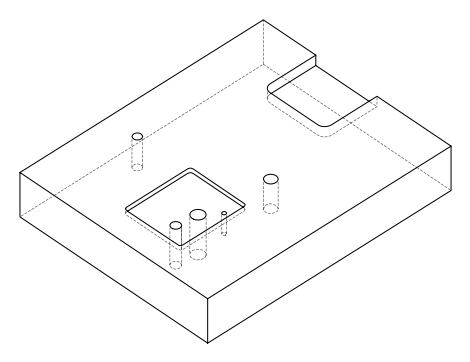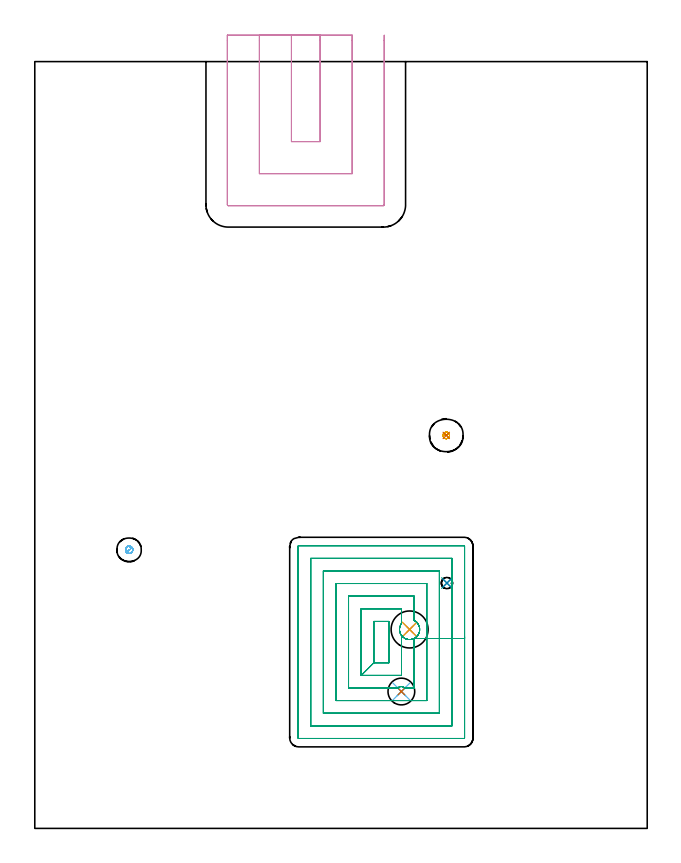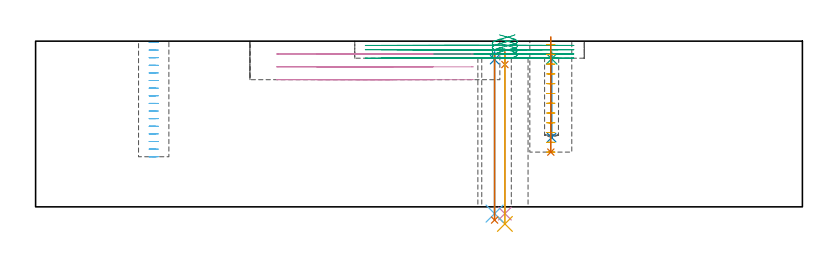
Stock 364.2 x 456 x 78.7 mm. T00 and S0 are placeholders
(PLAN: 13 operations, 10 tool changes, 24.3 min)
(1 SPOT_DRILL | STEP1HOLE | NXT0321_9005460120000 | 0.05 min | 1093 mm3)
(2 SPOT_DRILL_1 | STEP1HOLE_1 | NXT0321_9005460120000 | 0.03 min | 834 mm3)
(3 SPOT_DRILL_2 | STEP1POCKET | NXT0321_9005460120000 | 0.03 min | 789 mm3)
(4 DRILL_THROUGH_HOLE_INTO_CENTER | STEP1HOLE | NXT0301_065 | 0.31 min | 4734 mm3)
(5 DRILL_TO_ENLARGE_THROUGH_HOLE | STEP1HOLE | UGT0301_053 | 0.33 min | 24041 mm3)
(6 DRILL_THROUGH_HOLE_INTO_CENTER_1 | STEP1HOLE_1 | NXT0301_065 | 0.31 min | 4897 mm3)
(7 DRILL_TO_ENLARGE_THROUGH_HOLE_1 | STEP1HOLE_1 | UGT0301_241 | 0.32 min | 9857 mm3)
(8 DRILL_BLIND_HOLE_INTO_CENTER | STEP1POCKET | NXT0301_038 | 0.16 min | 1306 mm3)
(9 MILL_RECTANGULAR_POCKET | POCKET_RECTANGULAR_STRAIGHT | NXT0201_010 | Follow Part, ap 2.5, ae 75% | 14.75 min | 104347 mm3)
(10 MILL_SLOT | SLOT_PARTIAL_RECTANGULAR | UGT0201_109 | Follow Part, ap 6.35, ae 75% | 5.4 min | 212378 mm3)
(11 MILL_BLIND_HOLE_FROM_SOLID_MATERIAL | STEP1POCKET_1 | NXT0201_012 | Spiral | 0.89 min | 16391 mm3)
(12 MILL_BLIND_HOLE_FROM_SOLID_MATERIAL_1 | STEP1POCKET_2 | NXT0201_010 | Spiral | 1.47 min | 8919 mm3)
(13 BORE_BLIND_HOLE | STEP1POCKET_1 | UGT0332_076 | 0.22 min | 0 mm3)
(TOOL NXT0321_9005460120000 | NC Spot Drill, 142deg, 12mm, Carbide, Uncoated | D12 PA142 FL30 Z2)
(TOOL NXT0301_065 | Carbide Drill 9.4mm [860.1-0940-075A1-MM 2214] | D9.4 PA140 FL98 Z2)
(TOOL UGT0301_053 | Twist Drill 22 mm | D22 PA118 FL150 Z2)
(TOOL UGT0301_241 | Twist Drill 15.9 mm | D15.9 PA118 FL120 Z2)
(TOOL NXT0301_038 | Carbide Drill 6.7mm [860.1-0670-034A1-MM 2214] | D6.7 PA140 FL53 Z2)
(TOOL NXT0201_010 | ENDMILL 10mm [2P460-1000-NA 1630] | D10 FL30 Z6)
(TOOL UGT0201_109 | End Mill 25.4 mm | D25.4 FL25 Z2)
(TOOL NXT0201_012 | ENDMILL 16mm [2P460-1600-NA 1630] | D16 FL38 Z6)
(TOOL UGT0332_076 | 19.75 mm Rough Boring Bar | D19.75)
(OP 1 SPOT_DRILL)
G17 G21 G94 G90
T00 M6
G54
G17 G0 G90 X222.9 Y118.3 S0 M3
G43 Z88.7 H0
G94 G81 G98 Z67.6 F250. R73.6
G80
M5
M2
(OP 2 SPOT_DRILL_1)
G17 G21 G94 G90
T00 M6
G54
G17 G0 G90 X218. Y81.4 S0 M3
G43 Z88.7 H0
G94 G81 G98 Z69.916 F250. R73.6
G80
M5
M2
(OP 3 SPOT_DRILL_2)
G17 G21 G94 G90
T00 M6
G54
G17 G0 G90 X245.1 Y145.9 S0 M3
G43 Z88.7 H0
G94 G81 G98 Z70.312 F250. R73.6
G80
M5
M2
(OP 4 DRILL_THROUGH_HOLE_INTO_CENTER)
G17 G21 G94 G90
T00 M6
G54
G17 G0 G90 X222.9 Y118.3 S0 M3
G43 Z88.7 H1
G94 G73 G98 Z-3.211 F250. Q9.226 R72.6
G80
M5
M2
(OP 5 DRILL_TO_ENLARGE_THROUGH_HOLE)
G17 G21 G94 G90
T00 M6
G54
G17 G0 G90 X222.9 Y118.3 S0 M3
G43 Z88.7 H0
G94 G73 G98 Z-8.109 F250. Q19.677 R72.6
G80
M5
M2
(OP 6 DRILL_THROUGH_HOLE_INTO_CENTER_1)
G17 G21 G94 G90
T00 M6
G54
G17 G0 G90 X218. Y81.4 S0 M3
G43 Z88.7 H1
G94 G73 G98 Z-3.211 F250. Q9.226 R72.6
G80
M5
M2
(OP 7 DRILL_TO_ENLARGE_THROUGH_HOLE_1)
G17 G21 G94 G90
T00 M6
G54
G17 G0 G90 X218. Y81.4 S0 M3
G43 Z88.7 H0
G94 G73 G98 Z-6.277 F250. Q15.375 R72.6
G80
M5
M2
(OP 8 DRILL_BLIND_HOLE_INTO_CENTER)
G17 G21 G94 G90
T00 M6
G54
G17 G0 G90 X245.1 Y145.9 S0 M3
G43 Z88.7 H1
G94 G81 G98 Z32.9 F250. R72.6
G80
M5
M2
(OP 9 MILL_RECTANGULAR_POCKET)
G17 G21 G94 G90
T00 M6
G54
G17 G0 G90 X227.65 Y114.642 S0 M3
G43 Z88.7 H1
Z81.7
G94 G1 X227.585 Y114.548 Z81.669 F250.
X226.954 Y113.877 Z81.422
X226.228 Y113.309 Z81.176
X225.425 Y112.858 Z80.929
X224.563 Y112.534 Z80.682
X223.662 Y112.344 Z80.435
X223.314 Y112.319 Z80.342
X222.968 Y112.295 Z80.249
X221.994 Y112.364 Z79.987
X221.043 Y112.589 Z79.725
X220.141 Y112.965 Z79.464
X219.843 Y113.142 Z79.371
X219.38 Y113.445 Z79.222
X218.818 Y113.91 Z79.027
X218.322 Y114.432 Z78.834
X218.22 Y114.566 Z78.789
X217.891 Y114.999 Z78.643
X217.712 Y115.274 Z78.555
X217.564 Y115.567 Z78.467
X217.406 Y115.877 Z78.374
X217.121 Y116.684 Z78.145
X216.951 Y117.524 Z77.915
X216.903 Y118.379 Z77.686
X216.975 Y119.232 Z77.456
X217.167 Y120.066 Z77.227
X217.475 Y120.865 Z76.998
X217.893 Y121.613 Z76.768
X218.1 Y121.892 Z76.675
Y130.6 F500.
X194.1
Y91.
X201.6 Y98.5
X210.6
Y123.1
X201.6
Y98.5
X194.1 Y91.
X218.1
Y114.724
G0 X220.274 Y112.91 Z81.7
G1 X221.043 Y112.589 Z81.477 F250.
X221.994 Y112.364 Z81.215
X222.968 Y112.295 Z80.953
X223.314 Y112.319 Z80.86
X223.662 Y112.344 Z80.767
X224.563 Y112.534 Z80.52
X225.425 Y112.858 Z80.273
X226.228 Y113.309 Z80.026
X226.954 Y113.877 Z79.78
X227.585 Y114.548 Z79.533
X228.107 Y115.306 Z79.286
X228.449 Y116.001 Z79.079
X228.739 Y116.915 Z78.822
X228.882 Y117.863 Z78.565
X228.874 Y118.822 Z78.308
X228.716 Y119.768 Z78.051
X228.41 Y120.677 Z77.794
X227.966 Y121.527 Z77.537
X227.764 Y121.812 Z77.443
X227.297 Y122.373 Z77.248
X226.769 Y122.879 Z77.052
X226.248 Y123.276 Z76.876
X225.725 Y123.592 Z76.712
X225.6 Y123.655 Z76.675
Y138.1 F500.
X186.6
Y83.5
X215.943
X216.056 Y83.606
G2 X216.408 Y83.876 R2.972
G1 X216.63 Y84.01
G2 X218.738 Y84.247 R3.062
X220.062 Y83.5 R2.998
G1 X225.6
Y112.954
X233.1
Y145.6
X179.1
Y76.
X233.1
Y112.954
X240.6
Y153.1
X171.6
Y68.5
X240.6
Y112.954
X248.1
Y160.6
X164.1
Y61.
X248.1
Y112.954
X255.6
Y167.8
G3 X255.3 Y168.1 R0.3
G1 X156.9
G3 X156.6 Y167.8 R0.3
G1 Y53.8
G3 X156.9 Y53.5 R0.3
G1 X255.3
G3 X255.6 Y53.8 R0.3
G1 Y112.954
Y113.954
G0 X227.654 Y114.641 Z79.675
G1 X227.625 Y114.598 Z79.661 F250.
X226.992 Y113.912 Z79.411
X226.26 Y113.331 Z79.161
X225.448 Y112.869 Z78.91
X224.575 Y112.538 Z78.66
X223.662 Y112.344 Z78.41
X223.314 Y112.319 Z78.317
X222.968 Y112.295 Z78.224
X221.994 Y112.364 Z77.962
X221.043 Y112.589 Z77.7
X220.141 Y112.965 Z77.438
X219.843 Y113.142 Z77.345
X219.38 Y113.445 Z77.197
X218.818 Y113.91 Z77.002
X218.322 Y114.432 Z76.809
X217.891 Y114.999 Z76.618
X217.701 Y115.29 Z76.525
X217.296 Y116.149 Z76.27
X217.029 Y117.061 Z76.016
X216.909 Y118.003 Z75.761
X216.938 Y118.953 Z75.507
X217.115 Y119.886 Z75.252
X217.436 Y120.78 Z74.998
X217.893 Y121.613 Z74.743
X218.1 Y121.892 Z74.65
Y130.6 F500.
X194.1
Y91.
X201.6 Y98.5
X210.6
Y123.1
X201.6
Y98.5
X194.1 Y91.
X218.1
Y114.724
G0 X220.274 Y112.91 Z79.675
G1 X221.043 Y112.589 Z79.452 F250.
X221.994 Y112.364 Z79.19
X222.968 Y112.295 Z78.928
X223.314 Y112.319 Z78.835
X223.662 Y112.344 Z78.742
X224.575 Y112.538 Z78.492
X225.448 Y112.869 Z78.241
X226.26 Y113.331 Z77.991
X226.992 Y113.912 Z77.741
X227.625 Y114.598 Z77.491
X228.146 Y115.373 Z77.24
X228.299 Y115.686 Z77.147
X228.449 Y116.001 Z77.054
X228.739 Y116.915 Z76.797
X228.882 Y117.863 Z76.54
X228.874 Y118.822 Z76.283
X228.716 Y119.768 Z76.026
X228.41 Y120.677 Z75.769
X227.966 Y121.527 Z75.512
X227.764 Y121.812 Z75.418
X227.298 Y122.37 Z75.223
X226.768 Y122.879 Z75.027
X226.248 Y123.276 Z74.851
X225.725 Y123.592 Z74.688
X225.6 Y123.655 Z74.65
Y138.1 F500.
X186.6
Y83.5
X215.943
G2 X216.408 Y83.876 R2.972
G1 X216.63 Y84.01
G2 X218.738 Y84.247 R3.062
X220.062 Y83.5 R3.005
G1 X225.6
Y112.954
X233.1
Y145.6
X179.1
Y76.
X233.1
Y112.954
X240.6
Y153.1
X171.6
Y68.5
X240.6
Y112.954
X248.1
Y160.6
X164.1
Y61.
X248.1
Y112.954
X255.6
Y167.8
G3 X255.3 Y168.1 R0.3
G1 X156.9
G3 X156.6 Y167.8 R0.3
G1 Y53.8
G3 X156.9 Y53.5 R0.3
G1 X255.3
G3 X255.6 Y53.8 R0.3
G1 Y112.954
Y113.954
G0 X227.657 Y114.638 Z77.65
G1 X227.101 Y114.016 Z77.426 F250.
X226.465 Y113.475 Z77.203
X225.632 Y112.96 Z76.94
X224.92 Y112.651 Z76.732
X224.175 Y112.435 Z76.524
X223.831 Y112.379 Z76.431
X223.488 Y112.326 Z76.338
X222.626 Y112.304 Z76.107
X221.769 Y112.405 Z75.876
X220.935 Y112.627 Z75.645
X220.142 Y112.966 Z75.413
X219.843 Y113.142 Z75.32
X219.381 Y113.445 Z75.172
X218.816 Y113.913 Z74.976
X218.325 Y114.428 Z74.785
X217.891 Y114.999 Z74.593
X217.701 Y115.29 Z74.5
X217.296 Y116.149 Z74.245
X217.029 Y117.061 Z73.991
X216.909 Y118.003 Z73.736
X216.938 Y118.953 Z73.482
X217.115 Y119.886 Z73.227
X217.436 Y120.78 Z72.973
X217.893 Y121.613 Z72.718
X218.1 Y121.892 Z72.625
Y130.6 F500.
X194.1
Y91.
X201.6 Y98.5
X210.6
Y123.1
X201.6
Y98.5
X194.1 Y91.
X218.1
Y114.724
G0 X220.273 Y112.91 Z77.65
G1 X220.935 Y112.627 Z77.457 F250.
X221.769 Y112.405 Z77.226
X222.626 Y112.304 Z76.995
X223.488 Y112.326 Z76.763
X223.831 Y112.379 Z76.67
X224.175 Y112.435 Z76.577
X224.92 Y112.651 Z76.369
X225.632 Y112.96 Z76.161
X226.465 Y113.475 Z75.899
X227.101 Y114.016 Z75.675
X227.656 Y114.638 Z75.452
X227.853 Y114.925 Z75.358
X228.191 Y115.476 Z75.185
X228.353 Y115.784 Z75.092
X228.68 Y116.691 Z74.834
X228.861 Y117.637 Z74.575
X228.889 Y118.6 Z74.317
X228.765 Y119.555 Z74.059
X228.491 Y120.479 Z73.801
X228.075 Y121.348 Z73.543
X227.764 Y121.812 Z73.393
X227.298 Y122.37 Z73.198
X226.768 Y122.879 Z73.002
X226.248 Y123.276 Z72.826
X225.725 Y123.592 Z72.663
X225.6 Y123.655 Z72.625
Y138.1 F500.
X186.6
Y83.5
X215.943
G2 X216.408 Y83.876 R2.972
G1 X216.63 Y84.01
G2 X218.738 Y84.247 R3.062
X220.062 Y83.5 R3.005
G1 X225.6
Y112.954
X233.1
Y145.6
X179.1
Y76.
X233.1
Y112.954
X240.6
Y153.1
X171.6
Y68.5
X240.6
Y112.954
X248.1
Y160.6
X164.1
Y61.
X248.1
Y112.954
X255.6
Y167.8
G3 X255.3 Y168.1 R0.3
G1 X156.9
G3 X156.6 Y167.8 R0.3
G1 Y53.8
G3 X156.9 Y53.5 R0.3
G1 X255.3
G3 X255.6 Y53.8 R0.3
G1 Y112.954
Y113.954
G0 X227.657 Y114.639 Z75.625
G1 X227.101 Y114.016 Z75.401 F250.
X226.465 Y113.475 Z75.178
X225.632 Y112.96 Z74.915
X224.92 Y112.651 Z74.707
X224.175 Y112.435 Z74.499
X223.831 Y112.379 Z74.406
X223.488 Y112.326 Z74.313
X222.626 Y112.304 Z74.082
X221.769 Y112.405 Z73.85
X220.935 Y112.627 Z73.619
X220.142 Y112.966 Z73.388
X219.843 Y113.142 Z73.295
X219.381 Y113.445 Z73.147
X218.816 Y113.912 Z72.951
X218.324 Y114.43 Z72.759
X217.891 Y114.999 Z72.568
X217.702 Y115.291 Z72.474
X217.302 Y116.137 Z72.224
X217.037 Y117.034 Z71.973
X216.914 Y117.961 Z71.723
X216.934 Y118.896 Z71.472
X217.098 Y119.817 Z71.221
X217.402 Y120.701 Z70.971
X217.558 Y121.012 Z70.878
X217.714 Y121.323 Z70.784
X217.893 Y121.613 Z70.693
X218.1 Y121.892 Z70.6
Y130.6 F500.
X194.1
Y91.
X201.6 Y98.5
X210.6
Y123.1
X201.6
Y98.5
X194.1 Y91.
X218.1
Y114.724
G0 X220.273 Y112.91 Z75.625
G1 X220.935 Y112.627 Z75.432 F250.
X221.769 Y112.405 Z75.201
X222.626 Y112.304 Z74.97
X223.488 Y112.326 Z74.739
X223.831 Y112.379 Z74.646
X224.175 Y112.435 Z74.552
X224.92 Y112.651 Z74.344
X225.632 Y112.96 Z74.136
X226.465 Y113.475 Z73.874
X227.101 Y114.016 Z73.65
X227.656 Y114.638 Z73.427
X227.853 Y114.925 Z73.334
X228.191 Y115.476 Z73.16
X228.353 Y115.784 Z73.067
X228.678 Y116.683 Z72.811
X228.859 Y117.622 Z72.555
X228.89 Y118.577 Z72.299
X228.771 Y119.525 Z72.043
X228.505 Y120.443 Z71.787
X228.363 Y120.761 Z71.693
X228.221 Y121.08 Z71.6
X227.966 Y121.527 Z71.462
X227.764 Y121.812 Z71.368
X227.297 Y122.373 Z71.173
X226.769 Y122.879 Z70.977
X226.269 Y123.26 Z70.808
X226.15 Y123.342 Z70.77
X225.6 Y123.655 Z70.6
Y138.1 F500.
X186.6
Y83.5
X215.943
G2 X216.408 Y83.876 R2.972
G1 X216.63 Y84.01
G2 X218.738 Y84.247 R3.062
X220.062 Y83.5 R2.998
G1 X225.6
Y112.954
X233.1
Y145.6
X179.1
Y76.
X233.1
Y112.954
X240.6
Y153.1
X171.6
Y68.5
X240.6
Y112.954
X248.1
Y160.6
X164.1
Y61.
X248.1
Y112.954
X255.6
Y167.8
G3 X255.3 Y168.1 R0.3
G1 X156.9
G3 X156.6 Y167.8 R0.3
G1 Y53.8
G3 X156.9 Y53.5 R0.3
G1 X255.3
G3 X255.6 Y53.8 R0.3
G1 Y112.954
Y113.954
G0 Z88.7
M5
M2
(OP 10 MILL_SLOT)
G17 G21 G94 G90
T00 M6
G54
G17 G0 G90 X152.6 Y471.7 S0 M3
G43 Z88.7 H0
Z72.6
G94 G1 Y468.7 F250.
Y408.4 F500.
X169.7
Y468.7
Y471.7 F250.
X133.55
Y468.7
Y389.35 F500.
X188.75
Y468.7
Y471.7 F250.
X114.5
Y468.7
Y370.9 F500.
G3 X115.1 Y370.3 R0.6
G1 X207.2
G3 X207.8 Y370.9 R0.6
G1 Y468.7
Y471.7 F250.
G0 X152.6 Z66.5
G1 Y468.7
Y408.4 F500.
X169.7
Y468.7
Y471.7 F250.
X133.55
Y468.7
Y389.35 F500.
X188.75
Y468.7
Y471.7 F250.
X114.5
Y468.7
Y370.9 F500.
G3 X115.1 Y370.3 R0.6
G1 X207.2
G3 X207.8 Y370.9 R0.6
G1 Y468.7
Y471.7 F250.
G0 X152.6 Z60.4
G1 Y468.7
Y408.4 F500.
X169.7
Y468.7
Y471.7 F250.
X133.55
Y468.7
Y389.35 F500.
X188.75
Y468.7
Y471.7 F250.
X114.5
Y468.7
Y370.9 F500.
G3 X115.1 Y370.3 R0.6
G1 X207.2
G3 X207.8 Y370.9 R0.6
G1 Y468.7
Y471.7 F250.
G0 Z88.7
M5
M2
(OP 11 MILL_BLIND_HOLE_FROM_SOLID_MATERIAL)
G17 G21 G94 G90
T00 M6
G54
G17 G0 G90 X244.7 Y233.7 S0 M3
G43 Z88.7 H1
Z77.058
G94 G3 X245.675 Y234.675 R0.975 F250.
X244.7 Y235.65 R0.975
X242.75 Y233.7 R1.95
X244.7 Y235.65 R-1.95
X243.725 Y234.675 R0.975
X244.7 Y233.7 R0.975
G0 Z72.417
G3 X245.675 Y234.675 R0.975
X244.7 Y235.65 R0.975
X242.75 Y233.7 R1.95
X244.7 Y235.65 R-1.95
X243.725 Y234.675 R0.975
X244.7 Y233.7 R0.975
G0 Z67.775
G3 X245.675 Y234.675 R0.975
X244.7 Y235.65 R0.975
X242.75 Y233.7 R1.95
X244.7 Y235.65 R-1.95
X243.725 Y234.675 R0.975
X244.7 Y233.7 R0.975
G0 Z63.133
G3 X245.675 Y234.675 R0.975
X244.7 Y235.65 R0.975
X242.75 Y233.7 R1.95
X244.7 Y235.65 R-1.95
X243.725 Y234.675 R0.975
X244.7 Y233.7 R0.975
G0 Z58.492
G3 X245.675 Y234.675 R0.975
X244.7 Y235.65 R0.975
X242.75 Y233.7 R1.95
X244.7 Y235.65 R-1.95
X243.725 Y234.675 R0.975
X244.7 Y233.7 R0.975
G0 Z53.85
G3 X245.675 Y234.675 R0.975
X244.7 Y235.65 R0.975
X242.75 Y233.7 R1.95
X244.7 Y235.65 R-1.95
X243.725 Y234.675 R0.975
X244.7 Y233.7 R0.975
G0 Z49.208
G3 X245.675 Y234.675 R0.975
X244.7 Y235.65 R0.975
X242.75 Y233.7 R1.95
X244.7 Y235.65 R-1.95
X243.725 Y234.675 R0.975
X244.7 Y233.7 R0.975
G0 Z44.567
G3 X245.675 Y234.675 R0.975
X244.7 Y235.65 R0.975
X242.75 Y233.7 R1.95
X244.7 Y235.65 R-1.95
X243.725 Y234.675 R0.975
X244.7 Y233.7 R0.975
G0 Z39.925
G3 X245.675 Y234.675 R0.975
X244.7 Y235.65 R0.975
X242.75 Y233.7 R1.95
X244.7 Y235.65 R-1.95
X243.725 Y234.675 R0.975
X244.7 Y233.7 R0.975
G0 Z35.283
G3 X245.675 Y234.675 R0.975
X244.7 Y235.65 R0.975
X242.75 Y233.7 R1.95
X244.7 Y235.65 R-1.95
X243.725 Y234.675 R0.975
X244.7 Y233.7 R0.975
G0 Z30.642
G3 X245.675 Y234.675 R0.975
X244.7 Y235.65 R0.975
X242.75 Y233.7 R1.95
X244.7 Y235.65 R-1.95
X243.725 Y234.675 R0.975
X244.7 Y233.7 R0.975
G0 Z26.
G3 X245.675 Y234.675 R0.975
X244.7 Y235.65 R0.975
X242.75 Y233.7 R1.95
X244.7 Y235.65 R-1.95
X243.725 Y234.675 R0.975
X244.7 Y233.7 R0.975
G0 Z88.7
M5
M2
(OP 12 MILL_BLIND_HOLE_FROM_SOLID_MATERIAL_1)
G17 G21 G94 G90
T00 M6
G54
G17 G0 G90 X56.1 Y165.7 S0 M3
G43 Z88.7 H1
Z78.081
G94 G3 X56.452 Y167.548 R0.957 F250.
X54.054 Y166.51 R1.848
X55.29 Y163.654 R2.2
X54.054 Y166.51 R-2.2
X54.672 Y165.082 R1.1
X56.1 Y165.7 R1.1
G0 Z74.463
G3 X56.452 Y167.548 R0.957
X54.054 Y166.51 R1.848
X55.29 Y163.654 R2.2
X54.054 Y166.51 R-2.2
X54.672 Y165.082 R1.1
X56.1 Y165.7 R1.1
G0 Z70.844
G3 X56.452 Y167.548 R0.957
X54.054 Y166.51 R1.848
X55.29 Y163.654 R2.2
X54.054 Y166.51 R-2.2
X54.672 Y165.082 R1.1
X56.1 Y165.7 R1.1
G0 Z67.225
G3 X56.452 Y167.548 R0.957
X54.054 Y166.51 R1.848
X55.29 Y163.654 R2.2
X54.054 Y166.51 R-2.2
X54.672 Y165.082 R1.1
X56.1 Y165.7 R1.1
G0 Z63.606
G3 X56.452 Y167.548 R0.957
X54.054 Y166.51 R1.848
X55.29 Y163.654 R2.2
X54.054 Y166.51 R-2.2
X54.672 Y165.082 R1.1
X56.1 Y165.7 R1.1
G0 Z59.988
G3 X56.452 Y167.548 R0.957
X54.054 Y166.51 R1.848
X55.29 Y163.654 R2.2
X54.054 Y166.51 R-2.2
X54.672 Y165.082 R1.1
X56.1 Y165.7 R1.1
G0 Z56.369
G3 X56.452 Y167.548 R0.957
X54.054 Y166.51 R1.848
X55.29 Y163.654 R2.2
X54.054 Y166.51 R-2.2
X54.672 Y165.082 R1.1
X56.1 Y165.7 R1.1
G0 Z52.75
G3 X56.452 Y167.548 R0.957
X54.054 Y166.51 R1.848
X55.29 Y163.654 R2.2
X54.054 Y166.51 R-2.2
X54.672 Y165.082 R1.1
X56.1 Y165.7 R1.1
G0 Z49.131
G3 X56.452 Y167.548 R0.957
X54.054 Y166.51 R1.848
X55.29 Y163.654 R2.2
X54.054 Y166.51 R-2.2
X54.672 Y165.082 R1.1
X56.1 Y165.7 R1.1
G0 Z45.513
G3 X56.452 Y167.548 R0.957
X54.054 Y166.51 R1.848
X55.29 Y163.654 R2.2
X54.054 Y166.51 R-2.2
X54.672 Y165.082 R1.1
X56.1 Y165.7 R1.1
G0 Z41.894
G3 X56.452 Y167.548 R0.957
X54.054 Y166.51 R1.848
X55.29 Y163.654 R2.2
X54.054 Y166.51 R-2.2
X54.672 Y165.082 R1.1
X56.1 Y165.7 R1.1
G0 Z38.275
G3 X56.452 Y167.548 R0.957
X54.054 Y166.51 R1.848
X55.29 Y163.654 R2.2
X54.054 Y166.51 R-2.2
X54.672 Y165.082 R1.1
X56.1 Y165.7 R1.1
G0 Z34.656
G3 X56.452 Y167.548 R0.957
X54.054 Y166.51 R1.848
X55.29 Y163.654 R2.2
X54.054 Y166.51 R-2.2
X54.672 Y165.082 R1.1
X56.1 Y165.7 R1.1
G0 Z31.038
G3 X56.452 Y167.548 R0.957
X54.054 Y166.51 R1.848
X55.29 Y163.654 R2.2
X54.054 Y166.51 R-2.2
X54.672 Y165.082 R1.1
X56.1 Y165.7 R1.1
G0 Z27.419
G3 X56.452 Y167.548 R0.957
X54.054 Y166.51 R1.848
X55.29 Y163.654 R2.2
X54.054 Y166.51 R-2.2
X54.672 Y165.082 R1.1
X56.1 Y165.7 R1.1
G0 Z23.8
G3 X56.452 Y167.548 R0.957
X54.054 Y166.51 R1.848
X55.29 Y163.654 R2.2
X54.054 Y166.51 R-2.2
X54.672 Y165.082 R1.1
X56.1 Y165.7 R1.1
G0 Z88.7
M5
M2
(OP 13 BORE_BLIND_HOLE)
G17 G21 G94 G90
T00 M6
G54
G17 G0 G90 X244.7 Y233.7 S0 M3
G43 Z88.7 H0
G94 G85 G98 Z26. F250. R80.7
G80
M5
M2
